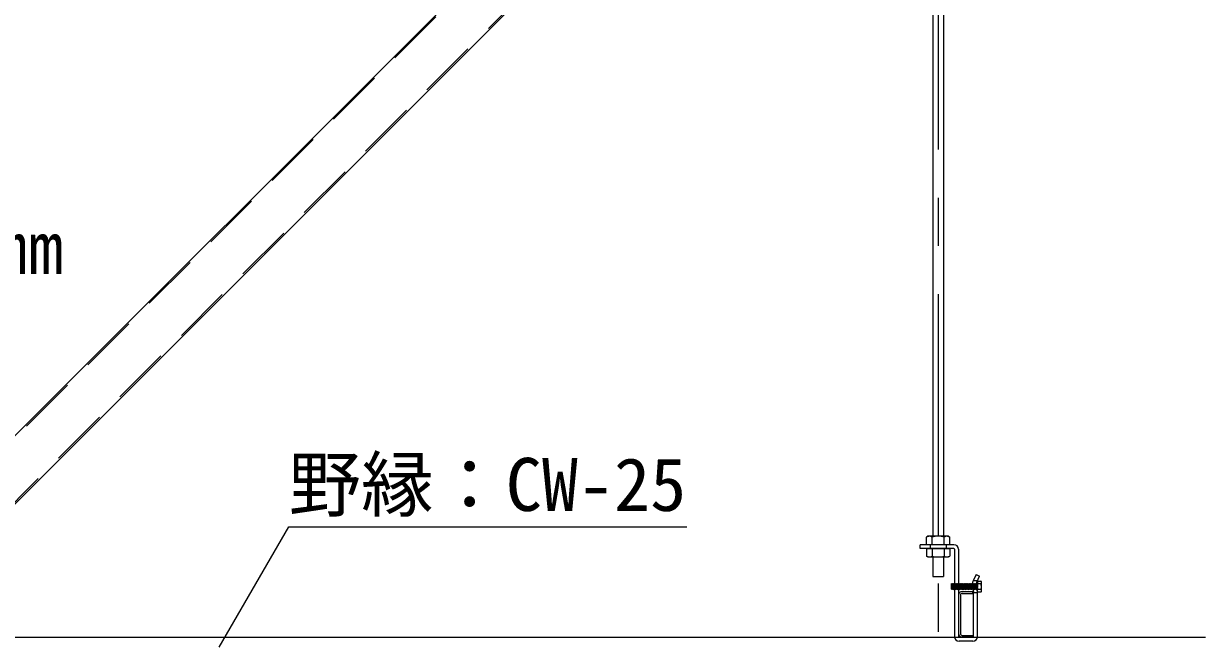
# Model space of a CAD drawing. Units: millimetres at full size, sheet at 1:40; details may follow other scales. Extents: x -7800 to 7800, y -5578 to 5485.
# Drawn here: x -5962 to -4982, y -1075 to -557 of the extents above; entities that cross this region are included whole.
import ezdxf
from ezdxf.enums import TextEntityAlignment as Align

# ---------------------------------------------------------------- set-up
doc = ezdxf.new("R2010")
doc.units = ezdxf.units.MM
doc.header["$LTSCALE"] = 40
doc.linetypes.add('CHAIN1', pattern=[8, 5, -1, 1, -1])
doc.linetypes.add('DASHED1', pattern=[1.8, 1.2, -0.6])
for name, color, linetype, lineweight in [('2-0_中心線', 4, 'CHAIN1', 9), ('2-1_吊り材', 4, 'Continuous', 9), ('2-2_野縁受け', 3, 'Continuous', 18), ('2-3_野縁', 7, 'Continuous', 18), ('2-5_寸法', 4, 'Continuous', 9), ('2-6_文字', 7, 'Continuous', 18), ('2-B_ビス', 3, 'Continuous', 18)]:
    doc.layers.add(name, color=color, linetype=linetype, lineweight=lineweight)
doc.styles.add('ＭＳ ゴシック', font='')
doc.styles.get('ＭＳ ゴシック').set_extended_font_data('MS Gothic')

msp = doc.modelspace()

# ---------------------------------------------------------------- linework, layer by layer
at = {"layer": '2-0_中心線'}
msp.add_line((-5203.63, -141.16), (-5203.63, -1074.97), dxfattribs=at)
at = {"layer": '2-1_吊り材', "color": 3, "lineweight": 18}
for p, q in [((-5208.13, -156.26), (-5208.13, -981.96)), ((-5199.13, -156.26), (-5199.13, -981.96))]:
    msp.add_line(p, q, dxfattribs=at)
at = {"layer": '2-1_吊り材'}
for p, q in [((-5218.63, -992.16), (-5218.63, -988.96)), ((-5190.53, -988.96), (-5218.63, -988.96)), ((-5190.53, -992.16), (-5218.63, -992.16)), ((-5190.03, -992.66), (-5190.03, -1024.36)), ((-5186.83, -992.66), (-5186.83, -1024.36)), ((-5172.22, -1013.82), (-5174.54, -1018.9)), ((-5172.22, -1013.82), (-5169.31, -1015.14)), ((-5171.61, -1020.18), (-5169.31, -1015.14)), ((-5192.7, -1025.95), (-5192.7, -1021.26)), ((-5192.7, -1025.95), (-5192.38, -1026.26)), ((-5192.38, -1021.57), (-5192.07, -1025.95)), ((-5192.38, -1026.26), (-5192.07, -1025.95)), ((-5192.07, -1021.57), (-5191.76, -1021.26)), ((-5191.83, -1024.9), (-5192.07, -1021.57)), ((-5192.07, -1025.95), (-5191.83, -1025.95)), ((-5191.83, -1024.9), (-5191.76, -1025.95)), ((-5191.83, -1025.95), (-5191.76, -1025.95)), ((-5191.76, -1021.26), (-5191.45, -1021.57)), ((-5191.76, -1025.95), (-5191.45, -1026.26)), ((-5191.45, -1021.57), (-5191.13, -1021.57)), ((-5191.45, -1021.57), (-5191.25, -1024.36)), ((-5191.45, -1026.26), (-5191.13, -1025.95)), ((-5191.25, -1024.36), (-5191.13, -1025.95)), ((-5191.13, -1021.57), (-5190.82, -1021.26)), ((-5190.94, -1024.36), (-5191.13, -1021.57)), ((-5191.13, -1025.95), (-5190.82, -1025.95)), ((-5190.94, -1024.36), (-5190.82, -1025.95)), ((-5190.82, -1021.26), (-5190.51, -1021.57)), ((-5190.82, -1025.95), (-5190.51, -1026.26)), ((-5190.51, -1021.57), (-5190.2, -1021.57)), ((-5190.51, -1021.57), (-5190.31, -1024.36)), ((-5190.51, -1026.26), (-5190.2, -1025.95)), ((-5190.31, -1024.36), (-5190.2, -1025.95)), ((-5190.2, -1025.95), (-5190.03, -1025.95)), ((-5190.03, -1024.36), (-5190.03, -1028.36)), ((-5190.03, -1028.36), (-5190.03, -1057.36)), ((-5186.83, -1024.36), (-5186.83, -1065.26)), ((-5186.83, -1026.18), (-5186.76, -1026.26)), ((-5186.83, -1028.36), (-5186.83, -1057.36)), ((-5186.76, -1021.57), (-5186.45, -1021.57)), ((-5186.76, -1021.57), (-5186.56, -1024.36)), ((-5186.76, -1026.26), (-5186.45, -1025.95)), ((-5186.56, -1024.36), (-5186.45, -1025.95)), ((-5186.45, -1021.57), (-5186.13, -1021.26)), ((-5186.25, -1024.36), (-5186.45, -1021.57)), ((-5186.45, -1025.95), (-5186.13, -1025.95)), ((-5186.25, -1024.36), (-5186.13, -1025.95)), ((-5186.13, -1021.26), (-5185.82, -1021.57)), ((-5186.13, -1025.95), (-5185.82, -1026.26)), ((-5185.82, -1021.57), (-5185.51, -1021.57)), ((-5185.82, -1021.57), (-5185.62, -1024.36)), ((-5185.82, -1026.26), (-5185.51, -1025.95)), ((-5185.62, -1024.36), (-5185.51, -1025.95)), ((-5185.51, -1021.57), (-5185.2, -1021.26)), ((-5185.31, -1024.36), (-5185.51, -1021.57)), ((-5185.51, -1025.95), (-5185.2, -1025.95)), ((-5185.31, -1024.36), (-5185.2, -1025.95)), ((-5185.2, -1021.26), (-5184.88, -1021.57)), ((-5185.2, -1025.95), (-5184.88, -1026.26)), ((-5184.88, -1021.57), (-5184.69, -1024.36)), ((-5184.88, -1026.26), (-5184.57, -1025.95)), ((-5184.69, -1024.36), (-5184.57, -1025.95)), ((-5184.37, -1024.36), (-5184.57, -1021.57)), ((-5184.57, -1025.95), (-5184.26, -1025.95)), ((-5184.37, -1024.36), (-5184.26, -1025.95)), ((-5184.26, -1021.26), (-5183.95, -1021.57)), ((-5184.26, -1025.95), (-5183.95, -1026.26)), ((-5183.95, -1021.57), (-5183.63, -1021.57)), ((-5183.95, -1021.57), (-5183.75, -1024.36)), ((-5183.95, -1026.26), (-5183.63, -1025.95)), ((-5183.75, -1024.36), (-5183.63, -1025.95)), ((-5183.63, -1021.57), (-5183.32, -1021.26)), ((-5183.44, -1024.36), (-5183.63, -1021.57)), ((-5183.63, -1025.95), (-5183.32, -1025.95)), ((-5183.44, -1024.36), (-5183.32, -1025.95)), ((-5183.32, -1021.26), (-5183.01, -1021.57)), ((-5183.32, -1025.95), (-5183.01, -1026.26)), ((-5183.01, -1021.57), (-5182.7, -1021.57)), ((-5183.01, -1021.57), (-5182.81, -1024.36)), ((-5183.01, -1026.26), (-5182.7, -1025.95)), ((-5182.81, -1024.36), (-5182.7, -1025.95)), ((-5182.7, -1021.57), (-5182.38, -1021.26)), ((-5182.5, -1024.36), (-5182.7, -1021.57)), ((-5182.7, -1025.95), (-5182.38, -1025.95)), ((-5182.5, -1024.36), (-5182.38, -1025.95)), ((-5182.38, -1021.26), (-5182.07, -1021.57)), ((-5182.38, -1025.95), (-5182.07, -1026.26)), ((-5182.07, -1021.57), (-5181.76, -1021.57)), ((-5182.07, -1021.57), (-5181.87, -1024.36)), ((-5182.07, -1026.26), (-5181.76, -1025.95)), ((-5181.87, -1024.36), (-5181.76, -1025.95)), ((-5181.76, -1021.57), (-5181.45, -1021.26)), ((-5181.56, -1024.36), (-5181.76, -1021.57)), ((-5181.76, -1025.95), (-5181.45, -1025.95)), ((-5181.56, -1024.36), (-5181.45, -1025.95)), ((-5181.45, -1021.26), (-5181.13, -1021.57)), ((-5181.45, -1025.95), (-5181.13, -1026.26)), ((-5181.13, -1021.57), (-5180.82, -1021.57)), ((-5181.13, -1021.57), (-5180.94, -1024.36)), ((-5181.13, -1026.26), (-5180.82, -1025.95)), ((-5180.94, -1024.36), (-5180.82, -1025.95)), ((-5180.82, -1021.57), (-5180.51, -1021.26)), ((-5180.62, -1024.36), (-5180.82, -1021.57)), ((-5180.82, -1025.95), (-5180.51, -1025.95)), ((-5180.62, -1024.36), (-5180.51, -1025.95)), ((-5180.51, -1021.26), (-5180.2, -1021.57)), ((-5180.51, -1025.95), (-5180.2, -1026.26)), ((-5180.2, -1021.57), (-5179.88, -1021.57)), ((-5180.2, -1021.57), (-5180, -1024.36)), ((-5180.2, -1026.26), (-5179.88, -1025.95)), ((-5180, -1024.36), (-5179.88, -1025.95)), ((-5179.88, -1021.57), (-5179.57, -1021.26)), ((-5179.69, -1024.36), (-5179.88, -1021.57)), ((-5179.88, -1025.95), (-5179.57, -1025.95)), ((-5179.69, -1024.36), (-5179.57, -1025.95)), ((-5179.57, -1021.26), (-5179.26, -1021.57)), ((-5179.57, -1025.95), (-5179.26, -1026.26)), ((-5179.26, -1021.57), (-5178.95, -1021.57)), ((-5179.26, -1021.57), (-5179.06, -1024.36)), ((-5179.26, -1026.26), (-5178.95, -1025.95)), ((-5179.06, -1024.36), (-5178.95, -1025.95)), ((-5178.95, -1021.57), (-5178.63, -1021.26)), ((-5178.75, -1024.36), (-5178.95, -1021.57)), ((-5178.95, -1025.95), (-5178.63, -1025.95)), ((-5178.75, -1024.36), (-5178.63, -1025.95)), ((-5178.63, -1021.26), (-5178.32, -1021.57)), ((-5178.63, -1025.95), (-5178.32, -1026.26)), ((-5178.32, -1021.57), (-5178.12, -1024.36)), ((-5178.32, -1026.26), (-5178.01, -1025.95)), ((-5178.12, -1024.36), (-5178.01, -1025.95)), ((-5177.81, -1024.36), (-5178.01, -1021.57)), ((-5178.01, -1025.95), (-5177.7, -1025.95)), ((-5177.81, -1024.36), (-5177.7, -1025.95)), ((-5177.7, -1021.26), (-5177.38, -1021.57)), ((-5177.7, -1025.95), (-5177.38, -1026.26)), ((-5177.38, -1021.57), (-5177.07, -1021.57)), ((-5177.38, -1021.57), (-5177.19, -1024.36)), ((-5177.38, -1026.26), (-5177.07, -1025.95)), ((-5177.19, -1024.36), (-5177.07, -1025.95)), ((-5177.07, -1021.57), (-5176.76, -1021.26)), ((-5176.87, -1024.36), (-5177.07, -1021.57)), ((-5177.07, -1025.95), (-5176.76, -1025.95)), ((-5176.87, -1024.36), (-5176.76, -1025.95)), ((-5176.76, -1021.26), (-5176.45, -1021.57)), ((-5176.76, -1025.95), (-5176.45, -1026.26)), ((-5176.45, -1021.57), (-5176.13, -1021.57)), ((-5176.45, -1021.57), (-5176.25, -1024.36)), ((-5176.45, -1026.26), (-5176.13, -1025.95)), ((-5176.25, -1024.36), (-5176.13, -1025.95)), ((-5176.13, -1021.57), (-5175.82, -1021.26)), ((-5175.94, -1024.36), (-5176.13, -1021.57)), ((-5176.13, -1025.95), (-5175.82, -1025.95)), ((-5175.94, -1024.36), (-5175.82, -1025.95)), ((-5175.82, -1021.26), (-5175.51, -1021.57)), ((-5175.82, -1025.95), (-5175.51, -1026.26)), ((-5175.51, -1026.26), (-5175.2, -1025.95)), ((-5175.31, -1024.36), (-5175.2, -1025.95)), ((-5175.2, -1025.95), (-5174.98, -1025.95)), ((-5174.33, -1065.26), (-5174.33, -1027.76)), ((-5172.07, -1021.26), (-5171.76, -1021.57)), ((-5172.07, -1025.95), (-5171.76, -1026.26)), ((-5171.76, -1021.57), (-5171.45, -1021.57)), ((-5171.76, -1021.57), (-5171.45, -1025.95)), ((-5171.76, -1026.26), (-5171.59, -1026.08)), ((-5171.59, -1026.08), (-5171.45, -1025.95)), ((-5171.45, -1021.57), (-5171.13, -1021.26)), ((-5171.45, -1021.57), (-5171.13, -1025.95)), ((-5171.45, -1025.95), (-5171.13, -1025.95)), ((-5171.13, -1019.14), (-5171.13, -1024.36)), ((-5171.13, -1019.14), (-5168.3, -1019.14)), ((-5168.3, -1021.45), (-5171.13, -1021.45)), ((-5171.13, -1028.38), (-5171.13, -1024.36)), ((-5168.3, -1026.07), (-5171.13, -1026.07)), ((-5171.13, -1065.26), (-5171.13, -1027.76)), ((-5168.3, -1028.38), (-5171.13, -1028.38)), ((-5167.63, -1025.51), (-5167.63, -1020.29)), ((-5167.63, -1027.22), (-5167.63, -1025.51)), ((-5190.03, -1057.36), (-5190.03, -1065.26)), ((-5174.83, -1065.76), (-5186.33, -1065.76)), ((-5174.83, -1068.96), (-5186.33, -1068.96))]:
    msp.add_line(p, q, dxfattribs=at)
at = {"layer": '2-1_吊り材', "color": 7, "lineweight": 18}
for p, q in [((-5212.12, -981.96), (-5213.43, -982.72)), ((-5213.43, -988.96), (-5213.43, -982.72)), ((-5193.83, -988.96), (-5213.43, -988.96)), ((-5195.15, -981.96), (-5212.12, -981.96)), ((-5208.53, -988.96), (-5208.53, -982.72)), ((-5198.73, -988.96), (-5198.73, -982.72)), ((-5195.15, -981.96), (-5193.83, -982.72)), ((-5193.83, -988.96), (-5193.83, -982.72)), ((-5213.43, -992.16), (-5213.43, -998.4)), ((-5213.43, -992.16), (-5193.83, -992.16)), ((-5212.12, -999.16), (-5213.43, -998.4)), ((-5212.12, -999.16), (-5195.15, -999.16)), ((-5208.53, -992.16), (-5208.53, -998.4)), ((-5208.13, -999.16), (-5208.13, -1015.34)), ((-5199.13, -999.16), (-5199.13, -1015.34)), ((-5198.73, -992.16), (-5198.73, -998.4)), ((-5195.15, -999.16), (-5193.83, -998.4)), ((-5193.83, -992.16), (-5193.83, -998.4)), ((-5208.13, -1015.34), (-5199.13, -1015.34))]:
    msp.add_line(p, q, dxfattribs=at)
at = {"layer": '2-1_吊り材', "color": 7, "linetype": 'DASHED1', "lineweight": 18}
for p, q in [((-5210.13, -988.96), (-5210.13, -992.16)), ((-5197.13, -988.96), (-5197.13, -992.16))]:
    msp.add_line(p, q, dxfattribs=at)
at = {"layer": '2-1_吊り材', "linetype": 'DASHED1'}
for p, q in [((-5174.48, -1018.76), (-5170.96, -1018.76)), ((-5190.2, -1021.57), (-5189.88, -1021.26)), ((-5189.88, -1025.95), (-5190.2, -1021.57)), ((-5189.88, -1025.95), (-5190.03, -1025.95)), ((-5189.88, -1025.95), (-5189.57, -1026.26)), ((-5189.57, -1021.57), (-5189.26, -1025.95)), ((-5189.57, -1026.26), (-5189.26, -1025.95)), ((-5189.26, -1021.57), (-5188.95, -1021.26)), ((-5189.26, -1021.57), (-5188.95, -1025.95)), ((-5189.26, -1025.95), (-5188.95, -1025.95)), ((-5188.95, -1021.26), (-5188.63, -1021.57)), ((-5188.95, -1025.95), (-5188.63, -1026.26)), ((-5188.63, -1021.57), (-5188.32, -1021.57)), ((-5188.63, -1021.57), (-5188.32, -1025.95)), ((-5188.63, -1026.26), (-5188.32, -1025.95)), ((-5188.32, -1021.57), (-5188.01, -1025.95)), ((-5188.32, -1025.95), (-5188.01, -1025.95)), ((-5187.7, -1021.57), (-5187.38, -1021.57)), ((-5187.7, -1021.57), (-5187.38, -1025.95)), ((-5187.38, -1021.57), (-5187.07, -1021.26)), ((-5187.38, -1021.57), (-5187.07, -1025.95)), ((-5187.38, -1025.95), (-5187.07, -1025.95)), ((-5187.07, -1021.26), (-5186.76, -1021.57)), ((-5187.07, -1025.95), (-5186.83, -1026.18)), ((-5175.51, -1021.57), (-5175.2, -1021.57)), ((-5175.2, -1021.57), (-5174.88, -1021.26)), ((-5175.2, -1021.57), (-5174.88, -1025.95)), ((-5174.98, -1025.95), (-5174.88, -1025.95)), ((-5174.88, -1021.26), (-5174.57, -1021.57)), ((-5174.88, -1025.95), (-5174.57, -1026.26)), ((-5174.57, -1021.57), (-5174.26, -1021.57)), ((-5174.57, -1021.57), (-5174.26, -1025.95)), ((-5174.57, -1026.26), (-5174.26, -1025.95)), ((-5174.33, -1028.76), (-5171.13, -1028.76)), ((-5174.26, -1021.57), (-5173.95, -1021.26)), ((-5174.26, -1021.57), (-5173.95, -1025.95)), ((-5174.26, -1025.95), (-5173.95, -1025.95)), ((-5173.95, -1021.26), (-5173.63, -1021.57)), ((-5173.95, -1025.95), (-5173.63, -1026.26)), ((-5173.63, -1021.57), (-5173.32, -1021.57)), ((-5173.63, -1021.57), (-5173.32, -1025.95)), ((-5173.63, -1026.26), (-5173.32, -1025.95)), ((-5173.32, -1021.57), (-5173.01, -1021.26)), ((-5173.32, -1021.57), (-5173.01, -1025.95)), ((-5173.32, -1025.95), (-5173.01, -1025.95)), ((-5173.01, -1021.26), (-5172.7, -1021.57)), ((-5173.01, -1025.95), (-5172.7, -1026.26)), ((-5172.7, -1021.57), (-5172.38, -1021.57)), ((-5172.7, -1021.57), (-5172.38, -1025.95)), ((-5172.7, -1026.26), (-5172.38, -1025.95)), ((-5172.38, -1021.57), (-5172.07, -1021.26)), ((-5172.38, -1021.57), (-5172.07, -1025.95)), ((-5172.38, -1025.95), (-5172.07, -1025.95))]:
    msp.add_line(p, q, dxfattribs=at)
at = {"layer": '2-1_吊り材'}
for points in [[(-5192.7, -1021.26), (-5192.38, -1021.57), (-5192.07, -1021.57)], [(-5184.88, -1021.57), (-5184.57, -1021.57), (-5184.26, -1021.26)], [(-5178.32, -1021.57), (-5178.01, -1021.57), (-5177.7, -1021.26)]]:
    msp.add_lwpolyline(points, dxfattribs=at)
at = {"layer": '2-1_吊り材', "linetype": 'DASHED1'}
for points in [[(-5189.88, -1021.26), (-5189.57, -1021.57), (-5189.26, -1021.57)], [(-5188.32, -1021.57), (-5188.01, -1021.26), (-5187.7, -1021.57)], [(-5188.01, -1025.95), (-5187.7, -1026.26), (-5187.38, -1025.95)]]:
    msp.add_lwpolyline(points, dxfattribs=at)
at = {"layer": '2-1_吊り材', "color": 7, "lineweight": 18}
for centre, radius, start, end in [((-5210.23, -988.73), 6.81, 96.34293, 118.04131), ((-5211.15, -986.84), 4.88, 57.57117, 88.04457), ((-5203.63, -998.17), 16.22, 72.41203, 107.58795), ((-5196.12, -986.84), 4.88, 91.95541, 122.42882), ((-5197.04, -988.73), 6.81, 61.95868, 83.65706), ((-5210.23, -992.39), 6.81, 241.95868, 263.65706), ((-5211.15, -994.28), 4.88, 271.95541, 302.42882), ((-5203.63, -982.94), 16.22, 252.41203, 287.58795), ((-5196.12, -994.28), 4.88, 237.57117, 268.04457), ((-5197.04, -992.39), 6.81, 276.34293, 298.04131)]:
    msp.add_arc(centre, radius, start, end, dxfattribs=at)
at = {"layer": '2-1_吊り材'}
for centre, radius, start, end in [((-5190.53, -992.66), 3.7, 0, 90), ((-5190.53, -992.66), 0.5, 0, 90), ((-5168.98, -1022.44), 6.59, 147.55348, 196.97393), ((-5164.16, -1023.09), 11.19, 186.50573, 204.65012), ((-5165.44, -1023.16), 6.85, 154.20268, 190.06447), ((-5164.85, -1023.11), 7.36, 189.79252, 206.47268), ((-5174.33, -1027.76), 3.2, 0, 25.34616), ((-5168.97, -1020.29), 1.33, 299.99998, 59.99998), ((-5171.97, -1023.76), 4.33, 336.38391, 32.20422), ((-5171.97, -1023.76), 4.33, 327.79576, 336.38391), ((-5168.97, -1027.22), 1.33, 299.99998, 60), ((-5186.33, -1065.26), 3.7, 180, 270), ((-5186.33, -1065.26), 0.5, 180, 270), ((-5174.83, -1065.26), 3.7, 270, 0), ((-5174.83, -1065.26), 0.5, 270, 0)]:
    msp.add_arc(centre, radius, start, end, dxfattribs=at)
at = {"layer": '2-2_野縁受け'}
for p, q in [((-5183.63, -1027.76), (-5174.83, -1027.76)), ((-5174.83, -1029.36), (-5174.83, -1027.76)), ((-5186.83, -1029.96), (-5186.83, -1063.56)), ((-5186.83, -1030.96), (-5186.83, -1062.56)), ((-5185.23, -1030.96), (-5185.23, -1062.56)), ((-5183.63, -1029.36), (-5174.83, -1029.36)), ((-5183.63, -1064.16), (-5174.83, -1064.16)), ((-5183.63, -1065.76), (-5174.83, -1065.76)), ((-5174.83, -1065.76), (-5174.83, -1064.16))]:
    msp.add_line(p, q, dxfattribs=at)
for centre, radius, start, end in [((-5183.63, -1030.96), 3.2, 90, 180), ((-5183.63, -1030.96), 1.6, 90, 180), ((-5183.63, -1062.56), 3.2, 180, 270), ((-5183.63, -1062.56), 1.6, 180, 270)]:
    msp.add_arc(centre, radius, start, end, dxfattribs=at)
at = {"layer": '2-3_野縁', "color": 3}
msp.add_line((-6067.97, -1065.76), (-4982.07, -1065.76), dxfattribs=at)
at = {"layer": '2-6_文字'}
for p, q in [((-5799.71, -1073.89), (-5742.16, -974.2)), ((-5742.16, -974.2), (-5412.16, -974.2))]:
    msp.add_line(p, q, dxfattribs=at)
at = {"layer": '2-B_ビス', "color": 4, "linetype": 'CHAIN1', "lineweight": 9}
msp.add_line((-5203.63, -141.16), (-5203.63, -1074.97), dxfattribs=at)
at = {"layer": '2-B_ビス'}
for p, q in [((-5264.59, -193.96), (-6076.43, -1005.79)), ((-5236.31, -222.24), (-6048.14, -1034.08))]:
    msp.add_line(p, q, dxfattribs=at)
at = {"layer": '2-B_ビス', "linetype": 'DASHED1'}
for p, q in [((-5263.74, -194.81), (-6075.58, -1006.64)), ((-5237.16, -221.39), (-6048.99, -1033.23))]:
    msp.add_line(p, q, dxfattribs=at)

# ---------------------------------------------------------------- texts
at = {"layer": '2-5_寸法', "color": 7, "style": 'ＭＳ ゴシック'}
msp.add_text('200㎜', height=43.99, dxfattribs=at).set_placement((-6078.35, -777.76), align=Align.BOTTOM_LEFT)
at = {"layer": '2-6_文字', "style": 'ＭＳ ゴシック'}
msp.add_text('野縁：CW-25', height=43.99, dxfattribs=at).set_placement((-5742.16, -974.2), align=Align.BOTTOM_LEFT)

doc.saveas('drawing.dxf')
